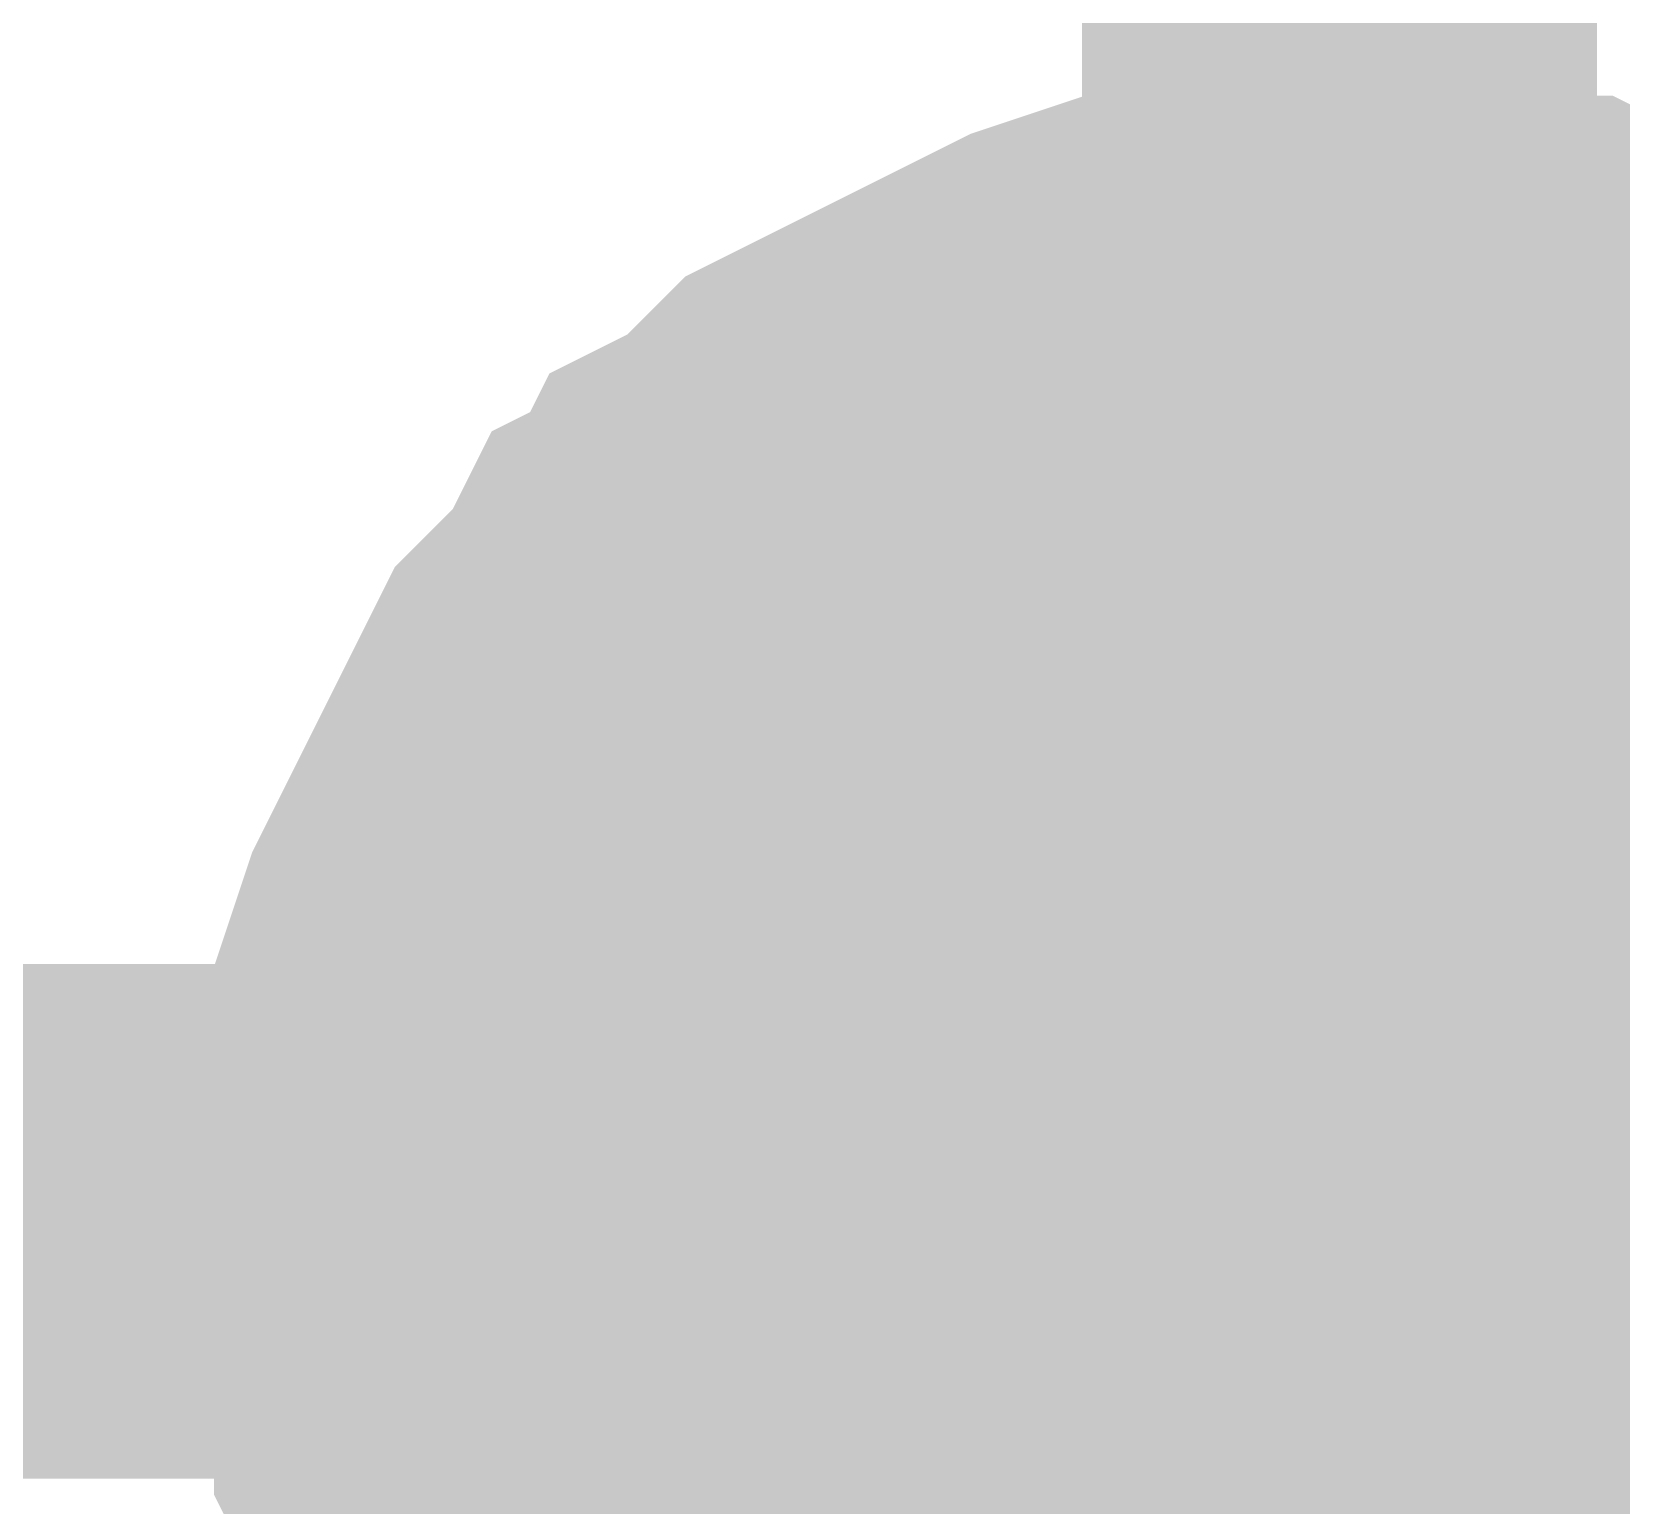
# Model space of a CAD drawing. Header units: inches. Extents: x 0 to 432, y 0 to 280.
# Drawn here: x 95.767 to 96.692, y 185.241 to 186.098 of the extents above; entities that cross this region are included whole.
import ezdxf

# ---------------------------------------------------------------- set-up
doc = ezdxf.new("R2010")
doc.units = ezdxf.units.IN
doc.layers.add('Sheet', color=255, linetype='Continuous')

msp = doc.modelspace()

# ---------------------------------------------------------------- linework, layer by layer
at = {"layer": 'Sheet'}
for points in [[(96.52832, 187.69661, 0.29972, 0.29972, 0), (96.52832, 185.40571, 0.29972, 0.29972, 0)], [(96.01171, 185.40571, 0.29972, 0.29972, 0), (96.01171, 185.42817, 0.29972, 0.29972, 0), (96.01171, 185.46186, 0.29972, 0.29972, 0), (96.02294, 185.48432, 0.29972, 0.29972, 0), (96.02294, 185.50678, 0.29972, 0.29972, 0), (96.02294, 185.52924, 0.29972, 0.29972, 0), (96.03417, 185.56293, 0.29972, 0.29972, 0), (96.0454, 185.58539, 0.29972, 0.29972, 0), (96.05663, 185.60785, 0.29972, 0.29972, 0), (96.06786, 185.63031, 0.29972, 0.29972, 0), (96.07909, 185.65277, 0.29972, 0.29972, 0), (96.09032, 185.67523, 0.29972, 0.29972, 0), (96.10156, 185.69768, 0.29972, 0.29972, 0), (96.11279, 185.70891, 0.29972, 0.29972, 0), (96.13525, 185.73137, 0.29972, 0.29972, 0), (96.14648, 185.75383, 0.29972, 0.29972, 0), (96.16894, 185.76506, 0.29972, 0.29972, 0), (96.18017, 185.78752, 0.29972, 0.29972, 0), (96.20263, 185.79875, 0.29972, 0.29972, 0), (96.22509, 185.82121, 0.29972, 0.29972, 0), (96.23632, 185.83244, 0.29972, 0.29972, 0), (96.25879, 185.84367, 0.29972, 0.29972, 0), (96.28125, 185.8549, 0.29972, 0.29972, 0), (96.30371, 185.86613, 0.29972, 0.29972, 0), (96.32617, 185.87736, 0.29972, 0.29972, 0), (96.34863, 185.88859, 0.29972, 0.29972, 0), (96.37109, 185.89982, 0.29972, 0.29972, 0), (96.40479, 185.91105, 0.29972, 0.29972, 0), (96.42725, 185.91105, 0.29972, 0.29972, 0), (96.44971, 185.91105, 0.29972, 0.29972, 0), (96.47217, 185.92228, 0.29972, 0.29972, 0), (96.50586, 185.92228, 0.29972, 0.29972, 0), (96.52832, 185.92228, 0.29972, 0.29972, 0)], [(96.01171, 185.40571, 0.29972, 0.29972, 0), (96.01171, 185.42817, 0.29972, 0.29972, 0), (96.01171, 185.46186, 0.29972, 0.29972, 0), (96.02294, 185.48432, 0.29972, 0.29972, 0), (96.02294, 185.50678, 0.29972, 0.29972, 0), (96.02294, 185.52924, 0.29972, 0.29972, 0), (96.03417, 185.56293, 0.29972, 0.29972, 0), (96.0454, 185.58539, 0.29972, 0.29972, 0), (96.05663, 185.60785, 0.29972, 0.29972, 0), (96.06786, 185.63031, 0.29972, 0.29972, 0), (96.07909, 185.65277, 0.29972, 0.29972, 0), (96.09032, 185.67523, 0.29972, 0.29972, 0), (96.10156, 185.69768, 0.29972, 0.29972, 0), (96.11279, 185.70891, 0.29972, 0.29972, 0), (96.13525, 185.73137, 0.29972, 0.29972, 0), (96.14648, 185.75383, 0.29972, 0.29972, 0), (96.16894, 185.76506, 0.29972, 0.29972, 0), (96.18017, 185.78752, 0.29972, 0.29972, 0), (96.20263, 185.79875, 0.29972, 0.29972, 0), (96.22509, 185.82121, 0.29972, 0.29972, 0), (96.23632, 185.83244, 0.29972, 0.29972, 0), (96.25879, 185.84367, 0.29972, 0.29972, 0), (96.28125, 185.8549, 0.29972, 0.29972, 0), (96.30371, 185.86613, 0.29972, 0.29972, 0), (96.32617, 185.87736, 0.29972, 0.29972, 0), (96.34863, 185.88859, 0.29972, 0.29972, 0), (96.37109, 185.89982, 0.29972, 0.29972, 0), (96.40479, 185.91105, 0.29972, 0.29972, 0), (96.42725, 185.91105, 0.29972, 0.29972, 0), (96.44971, 185.91105, 0.29972, 0.29972, 0), (96.47217, 185.92228, 0.29972, 0.29972, 0), (96.50586, 185.92228, 0.29972, 0.29972, 0), (96.52832, 185.92228, 0.29972, 0.29972, 0)], [(96.01171, 185.40571, 0.29972, 0.29972, 0), (96.01171, 185.42817, 0.29972, 0.29972, 0), (96.01171, 185.46186, 0.29972, 0.29972, 0), (96.02294, 185.48432, 0.29972, 0.29972, 0), (96.02294, 185.50678, 0.29972, 0.29972, 0), (96.02294, 185.52924, 0.29972, 0.29972, 0), (96.03417, 185.56293, 0.29972, 0.29972, 0), (96.0454, 185.58539, 0.29972, 0.29972, 0), (96.05663, 185.60785, 0.29972, 0.29972, 0), (96.06786, 185.63031, 0.29972, 0.29972, 0), (96.07909, 185.65277, 0.29972, 0.29972, 0), (96.09032, 185.67523, 0.29972, 0.29972, 0), (96.10156, 185.69768, 0.29972, 0.29972, 0), (96.11279, 185.70891, 0.29972, 0.29972, 0), (96.13525, 185.73137, 0.29972, 0.29972, 0), (96.14648, 185.75383, 0.29972, 0.29972, 0), (96.16894, 185.76506, 0.29972, 0.29972, 0), (96.18017, 185.78752, 0.29972, 0.29972, 0), (96.20263, 185.79875, 0.29972, 0.29972, 0), (96.22509, 185.82121, 0.29972, 0.29972, 0), (96.23632, 185.83244, 0.29972, 0.29972, 0), (96.25879, 185.84367, 0.29972, 0.29972, 0), (96.28125, 185.8549, 0.29972, 0.29972, 0), (96.30371, 185.86613, 0.29972, 0.29972, 0), (96.32617, 185.87736, 0.29972, 0.29972, 0), (96.34863, 185.88859, 0.29972, 0.29972, 0), (96.37109, 185.89982, 0.29972, 0.29972, 0), (96.40479, 185.91105, 0.29972, 0.29972, 0), (96.42725, 185.91105, 0.29972, 0.29972, 0), (96.44971, 185.91105, 0.29972, 0.29972, 0), (96.47217, 185.92228, 0.29972, 0.29972, 0), (96.50586, 185.92228, 0.29972, 0.29972, 0), (96.52832, 185.92228, 0.29972, 0.29972, 0)], [(96.01171, 185.40571, 0.29972, 0.29972, 0), (96.01171, 185.42817, 0.29972, 0.29972, 0), (96.01171, 185.46186, 0.29972, 0.29972, 0), (96.02294, 185.48432, 0.29972, 0.29972, 0), (96.02294, 185.50678, 0.29972, 0.29972, 0), (96.02294, 185.52924, 0.29972, 0.29972, 0), (96.03417, 185.56293, 0.29972, 0.29972, 0), (96.0454, 185.58539, 0.29972, 0.29972, 0), (96.05663, 185.60785, 0.29972, 0.29972, 0), (96.06786, 185.63031, 0.29972, 0.29972, 0), (96.07909, 185.65277, 0.29972, 0.29972, 0), (96.09032, 185.67523, 0.29972, 0.29972, 0), (96.10156, 185.69768, 0.29972, 0.29972, 0), (96.11279, 185.70891, 0.29972, 0.29972, 0), (96.13525, 185.73137, 0.29972, 0.29972, 0), (96.14648, 185.75383, 0.29972, 0.29972, 0), (96.16894, 185.76506, 0.29972, 0.29972, 0), (96.18017, 185.78752, 0.29972, 0.29972, 0), (96.20263, 185.79875, 0.29972, 0.29972, 0), (96.22509, 185.82121, 0.29972, 0.29972, 0), (96.23632, 185.83244, 0.29972, 0.29972, 0), (96.25879, 185.84367, 0.29972, 0.29972, 0), (96.28125, 185.8549, 0.29972, 0.29972, 0), (96.30371, 185.86613, 0.29972, 0.29972, 0), (96.32617, 185.87736, 0.29972, 0.29972, 0), (96.34863, 185.88859, 0.29972, 0.29972, 0), (96.37109, 185.89982, 0.29972, 0.29972, 0), (96.40479, 185.91105, 0.29972, 0.29972, 0), (96.42725, 185.91105, 0.29972, 0.29972, 0), (96.44971, 185.91105, 0.29972, 0.29972, 0), (96.47217, 185.92228, 0.29972, 0.29972, 0), (96.50586, 185.92228, 0.29972, 0.29972, 0), (96.52832, 185.92228, 0.29972, 0.29972, 0)], [(96.01171, 185.40571, 0.29972, 0.29972, 0), (96.01171, 185.42817, 0.29972, 0.29972, 0), (96.01171, 185.46186, 0.29972, 0.29972, 0), (96.02294, 185.48432, 0.29972, 0.29972, 0), (96.02294, 185.50678, 0.29972, 0.29972, 0), (96.02294, 185.52924, 0.29972, 0.29972, 0), (96.03417, 185.56293, 0.29972, 0.29972, 0), (96.0454, 185.58539, 0.29972, 0.29972, 0), (96.05663, 185.60785, 0.29972, 0.29972, 0), (96.06786, 185.63031, 0.29972, 0.29972, 0), (96.07909, 185.65277, 0.29972, 0.29972, 0), (96.09032, 185.67523, 0.29972, 0.29972, 0), (96.10156, 185.69768, 0.29972, 0.29972, 0), (96.11279, 185.70891, 0.29972, 0.29972, 0), (96.13525, 185.73137, 0.29972, 0.29972, 0), (96.14648, 185.75383, 0.29972, 0.29972, 0), (96.16894, 185.76506, 0.29972, 0.29972, 0), (96.18017, 185.78752, 0.29972, 0.29972, 0), (96.20263, 185.79875, 0.29972, 0.29972, 0), (96.22509, 185.82121, 0.29972, 0.29972, 0), (96.23632, 185.83244, 0.29972, 0.29972, 0), (96.25879, 185.84367, 0.29972, 0.29972, 0), (96.28125, 185.8549, 0.29972, 0.29972, 0), (96.30371, 185.86613, 0.29972, 0.29972, 0), (96.32617, 185.87736, 0.29972, 0.29972, 0), (96.34863, 185.88859, 0.29972, 0.29972, 0), (96.37109, 185.89982, 0.29972, 0.29972, 0), (96.40479, 185.91105, 0.29972, 0.29972, 0), (96.42725, 185.91105, 0.29972, 0.29972, 0), (96.44971, 185.91105, 0.29972, 0.29972, 0), (96.47217, 185.92228, 0.29972, 0.29972, 0), (96.50586, 185.92228, 0.29972, 0.29972, 0), (96.52832, 185.92228, 0.29972, 0.29972, 0)], [(96.01171, 185.40571, 0.29972, 0.29972, 0), (96.01171, 185.42817, 0.29972, 0.29972, 0), (96.01171, 185.46186, 0.29972, 0.29972, 0), (96.02294, 185.48432, 0.29972, 0.29972, 0), (96.02294, 185.50678, 0.29972, 0.29972, 0), (96.02294, 185.52924, 0.29972, 0.29972, 0), (96.03417, 185.56293, 0.29972, 0.29972, 0), (96.0454, 185.58539, 0.29972, 0.29972, 0), (96.05663, 185.60785, 0.29972, 0.29972, 0), (96.06786, 185.63031, 0.29972, 0.29972, 0), (96.07909, 185.65277, 0.29972, 0.29972, 0), (96.09032, 185.67523, 0.29972, 0.29972, 0), (96.10156, 185.69768, 0.29972, 0.29972, 0), (96.11279, 185.70891, 0.29972, 0.29972, 0), (96.13525, 185.73137, 0.29972, 0.29972, 0), (96.14648, 185.75383, 0.29972, 0.29972, 0), (96.16894, 185.76506, 0.29972, 0.29972, 0), (96.18017, 185.78752, 0.29972, 0.29972, 0), (96.20263, 185.79875, 0.29972, 0.29972, 0), (96.22509, 185.82121, 0.29972, 0.29972, 0), (96.23632, 185.83244, 0.29972, 0.29972, 0), (96.25879, 185.84367, 0.29972, 0.29972, 0), (96.28125, 185.8549, 0.29972, 0.29972, 0), (96.30371, 185.86613, 0.29972, 0.29972, 0), (96.32617, 185.87736, 0.29972, 0.29972, 0), (96.34863, 185.88859, 0.29972, 0.29972, 0), (96.37109, 185.89982, 0.29972, 0.29972, 0), (96.40479, 185.91105, 0.29972, 0.29972, 0), (96.42725, 185.91105, 0.29972, 0.29972, 0), (96.44971, 185.91105, 0.29972, 0.29972, 0), (96.47217, 185.92228, 0.29972, 0.29972, 0), (96.50586, 185.92228, 0.29972, 0.29972, 0), (96.52832, 185.92228, 0.29972, 0.29972, 0)], [(96.01171, 185.40571, 0.29972, 0.29972, 0), (96.01171, 185.42817, 0.29972, 0.29972, 0), (96.01171, 185.46186, 0.29972, 0.29972, 0), (96.02294, 185.48432, 0.29972, 0.29972, 0), (96.02294, 185.50678, 0.29972, 0.29972, 0), (96.02294, 185.52924, 0.29972, 0.29972, 0), (96.03417, 185.56293, 0.29972, 0.29972, 0), (96.0454, 185.58539, 0.29972, 0.29972, 0), (96.05663, 185.60785, 0.29972, 0.29972, 0), (96.06786, 185.63031, 0.29972, 0.29972, 0), (96.07909, 185.65277, 0.29972, 0.29972, 0), (96.09032, 185.67523, 0.29972, 0.29972, 0), (96.10156, 185.69768, 0.29972, 0.29972, 0), (96.11279, 185.70891, 0.29972, 0.29972, 0), (96.13525, 185.73137, 0.29972, 0.29972, 0), (96.14648, 185.75383, 0.29972, 0.29972, 0), (96.16894, 185.76506, 0.29972, 0.29972, 0), (96.18017, 185.78752, 0.29972, 0.29972, 0), (96.20263, 185.79875, 0.29972, 0.29972, 0), (96.22509, 185.82121, 0.29972, 0.29972, 0), (96.23632, 185.83244, 0.29972, 0.29972, 0), (96.25879, 185.84367, 0.29972, 0.29972, 0), (96.28125, 185.8549, 0.29972, 0.29972, 0), (96.30371, 185.86613, 0.29972, 0.29972, 0), (96.32617, 185.87736, 0.29972, 0.29972, 0), (96.34863, 185.88859, 0.29972, 0.29972, 0), (96.37109, 185.89982, 0.29972, 0.29972, 0), (96.40479, 185.91105, 0.29972, 0.29972, 0), (96.42725, 185.91105, 0.29972, 0.29972, 0), (96.44971, 185.91105, 0.29972, 0.29972, 0), (96.47217, 185.92228, 0.29972, 0.29972, 0), (96.50586, 185.92228, 0.29972, 0.29972, 0), (96.52832, 185.92228, 0.29972, 0.29972, 0)], [(96.01171, 185.40571, 0.29972, 0.29972, 0), (96.01171, 185.42817, 0.29972, 0.29972, 0), (96.01171, 185.46186, 0.29972, 0.29972, 0), (96.02294, 185.48432, 0.29972, 0.29972, 0), (96.02294, 185.50678, 0.29972, 0.29972, 0), (96.02294, 185.52924, 0.29972, 0.29972, 0), (96.03417, 185.56293, 0.29972, 0.29972, 0), (96.0454, 185.58539, 0.29972, 0.29972, 0), (96.05663, 185.60785, 0.29972, 0.29972, 0), (96.06786, 185.63031, 0.29972, 0.29972, 0), (96.07909, 185.65277, 0.29972, 0.29972, 0), (96.09032, 185.67523, 0.29972, 0.29972, 0), (96.10156, 185.69768, 0.29972, 0.29972, 0), (96.11279, 185.70891, 0.29972, 0.29972, 0), (96.13525, 185.73137, 0.29972, 0.29972, 0), (96.14648, 185.75383, 0.29972, 0.29972, 0), (96.16894, 185.76506, 0.29972, 0.29972, 0), (96.18017, 185.78752, 0.29972, 0.29972, 0), (96.20263, 185.79875, 0.29972, 0.29972, 0), (96.22509, 185.82121, 0.29972, 0.29972, 0), (96.23632, 185.83244, 0.29972, 0.29972, 0), (96.25879, 185.84367, 0.29972, 0.29972, 0), (96.28125, 185.8549, 0.29972, 0.29972, 0), (96.30371, 185.86613, 0.29972, 0.29972, 0), (96.32617, 185.87736, 0.29972, 0.29972, 0), (96.34863, 185.88859, 0.29972, 0.29972, 0), (96.37109, 185.89982, 0.29972, 0.29972, 0), (96.40479, 185.91105, 0.29972, 0.29972, 0), (96.42725, 185.91105, 0.29972, 0.29972, 0), (96.44971, 185.91105, 0.29972, 0.29972, 0), (96.47217, 185.92228, 0.29972, 0.29972, 0), (96.50586, 185.92228, 0.29972, 0.29972, 0), (96.52832, 185.92228, 0.29972, 0.29972, 0)], [(96.52832, 185.92228, 0.29972, 0.29972, 0), (96.52832, 185.92228, 0.29972, 0.29972, 0)], [(96.52832, 185.92228, 0.29972, 0.29972, 0), (96.55079, 185.92228, 0.29972, 0.29972, 0), (96.58448, 185.92228, 0.29972, 0.29972, 0), (96.60694, 185.91105, 0.29972, 0.29972, 0), (96.6294, 185.91105, 0.29972, 0.29972, 0), (96.65186, 185.91105, 0.29972, 0.29972, 0), (96.67432, 185.89982, 0.29972, 0.29972, 0), (96.70802, 185.88859, 0.29972, 0.29972, 0), (96.73048, 185.87736, 0.29972, 0.29972, 0), (96.75294, 185.86613, 0.29972, 0.29972, 0), (96.7754, 185.8549, 0.29972, 0.29972, 0), (96.78663, 185.84367, 0.29972, 0.29972, 0), (96.80909, 185.83244, 0.29972, 0.29972, 0), (96.83155, 185.82121, 0.29972, 0.29972, 0), (96.85402, 185.79875, 0.29972, 0.29972, 0)], [(96.52832, 185.92228, 0.29972, 0.29972, 0), (96.52832, 185.92228, 0.29972, 0.29972, 0)], [(96.52832, 185.92228, 0.29972, 0.29972, 0), (96.55079, 185.92228, 0.29972, 0.29972, 0), (96.58448, 185.92228, 0.29972, 0.29972, 0), (96.60694, 185.91105, 0.29972, 0.29972, 0), (96.6294, 185.91105, 0.29972, 0.29972, 0), (96.65186, 185.91105, 0.29972, 0.29972, 0), (96.67432, 185.89982, 0.29972, 0.29972, 0), (96.70802, 185.88859, 0.29972, 0.29972, 0), (96.73048, 185.87736, 0.29972, 0.29972, 0), (96.75294, 185.86613, 0.29972, 0.29972, 0), (96.7754, 185.8549, 0.29972, 0.29972, 0), (96.78663, 185.84367, 0.29972, 0.29972, 0), (96.80909, 185.83244, 0.29972, 0.29972, 0), (96.83155, 185.82121, 0.29972, 0.29972, 0), (96.85402, 185.79875, 0.29972, 0.29972, 0)], [(96.52832, 185.92228, 0.29972, 0.29972, 0), (96.52832, 185.92228, 0.29972, 0.29972, 0)], [(96.52832, 185.92228, 0.29972, 0.29972, 0), (96.55079, 185.92228, 0.29972, 0.29972, 0), (96.58448, 185.92228, 0.29972, 0.29972, 0), (96.60694, 185.91105, 0.29972, 0.29972, 0), (96.6294, 185.91105, 0.29972, 0.29972, 0), (96.65186, 185.91105, 0.29972, 0.29972, 0), (96.67432, 185.89982, 0.29972, 0.29972, 0), (96.70802, 185.88859, 0.29972, 0.29972, 0), (96.73048, 185.87736, 0.29972, 0.29972, 0), (96.75294, 185.86613, 0.29972, 0.29972, 0), (96.7754, 185.8549, 0.29972, 0.29972, 0), (96.78663, 185.84367, 0.29972, 0.29972, 0), (96.80909, 185.83244, 0.29972, 0.29972, 0), (96.83155, 185.82121, 0.29972, 0.29972, 0), (96.85402, 185.79875, 0.29972, 0.29972, 0)], [(96.52832, 185.92228, 0.29972, 0.29972, 0), (96.52832, 185.92228, 0.29972, 0.29972, 0)], [(96.52832, 185.92228, 0.29972, 0.29972, 0), (96.55079, 185.92228, 0.29972, 0.29972, 0), (96.58448, 185.92228, 0.29972, 0.29972, 0), (96.60694, 185.91105, 0.29972, 0.29972, 0), (96.6294, 185.91105, 0.29972, 0.29972, 0), (96.65186, 185.91105, 0.29972, 0.29972, 0), (96.67432, 185.89982, 0.29972, 0.29972, 0), (96.70802, 185.88859, 0.29972, 0.29972, 0), (96.73048, 185.87736, 0.29972, 0.29972, 0), (96.75294, 185.86613, 0.29972, 0.29972, 0), (96.7754, 185.8549, 0.29972, 0.29972, 0), (96.78663, 185.84367, 0.29972, 0.29972, 0), (96.80909, 185.83244, 0.29972, 0.29972, 0), (96.83155, 185.82121, 0.29972, 0.29972, 0), (96.85402, 185.79875, 0.29972, 0.29972, 0)], [(96.52832, 185.92228, 0.29972, 0.29972, 0), (96.52832, 185.92228, 0.29972, 0.29972, 0)], [(96.52832, 185.92228, 0.29972, 0.29972, 0), (96.55079, 185.92228, 0.29972, 0.29972, 0), (96.58448, 185.92228, 0.29972, 0.29972, 0), (96.60694, 185.91105, 0.29972, 0.29972, 0), (96.6294, 185.91105, 0.29972, 0.29972, 0), (96.65186, 185.91105, 0.29972, 0.29972, 0), (96.67432, 185.89982, 0.29972, 0.29972, 0), (96.70802, 185.88859, 0.29972, 0.29972, 0), (96.73048, 185.87736, 0.29972, 0.29972, 0), (96.75294, 185.86613, 0.29972, 0.29972, 0), (96.7754, 185.8549, 0.29972, 0.29972, 0), (96.78663, 185.84367, 0.29972, 0.29972, 0), (96.80909, 185.83244, 0.29972, 0.29972, 0), (96.83155, 185.82121, 0.29972, 0.29972, 0), (96.85402, 185.79875, 0.29972, 0.29972, 0)], [(96.52832, 185.92228, 0.29972, 0.29972, 0), (96.52832, 185.92228, 0.29972, 0.29972, 0)], [(96.52832, 185.92228, 0.29972, 0.29972, 0), (96.55079, 185.92228, 0.29972, 0.29972, 0), (96.58448, 185.92228, 0.29972, 0.29972, 0), (96.60694, 185.91105, 0.29972, 0.29972, 0), (96.6294, 185.91105, 0.29972, 0.29972, 0), (96.65186, 185.91105, 0.29972, 0.29972, 0), (96.67432, 185.89982, 0.29972, 0.29972, 0), (96.70802, 185.88859, 0.29972, 0.29972, 0), (96.73048, 185.87736, 0.29972, 0.29972, 0), (96.75294, 185.86613, 0.29972, 0.29972, 0), (96.7754, 185.8549, 0.29972, 0.29972, 0), (96.78663, 185.84367, 0.29972, 0.29972, 0), (96.80909, 185.83244, 0.29972, 0.29972, 0), (96.83155, 185.82121, 0.29972, 0.29972, 0), (96.85402, 185.79875, 0.29972, 0.29972, 0)], [(96.52832, 185.92228, 0.29972, 0.29972, 0), (96.52832, 185.92228, 0.29972, 0.29972, 0)], [(96.52832, 185.92228, 0.29972, 0.29972, 0), (96.55079, 185.92228, 0.29972, 0.29972, 0), (96.58448, 185.92228, 0.29972, 0.29972, 0), (96.60694, 185.91105, 0.29972, 0.29972, 0), (96.6294, 185.91105, 0.29972, 0.29972, 0), (96.65186, 185.91105, 0.29972, 0.29972, 0), (96.67432, 185.89982, 0.29972, 0.29972, 0), (96.70802, 185.88859, 0.29972, 0.29972, 0), (96.73048, 185.87736, 0.29972, 0.29972, 0), (96.75294, 185.86613, 0.29972, 0.29972, 0), (96.7754, 185.8549, 0.29972, 0.29972, 0), (96.78663, 185.84367, 0.29972, 0.29972, 0), (96.80909, 185.83244, 0.29972, 0.29972, 0), (96.83155, 185.82121, 0.29972, 0.29972, 0), (96.85402, 185.79875, 0.29972, 0.29972, 0)], [(96.52832, 185.92228, 0.29972, 0.29972, 0), (96.52832, 185.92228, 0.29972, 0.29972, 0)], [(96.52832, 185.92228, 0.29972, 0.29972, 0), (96.55079, 185.92228, 0.29972, 0.29972, 0), (96.58448, 185.92228, 0.29972, 0.29972, 0), (96.60694, 185.91105, 0.29972, 0.29972, 0), (96.6294, 185.91105, 0.29972, 0.29972, 0), (96.65186, 185.91105, 0.29972, 0.29972, 0), (96.67432, 185.89982, 0.29972, 0.29972, 0), (96.70802, 185.88859, 0.29972, 0.29972, 0), (96.73048, 185.87736, 0.29972, 0.29972, 0), (96.75294, 185.86613, 0.29972, 0.29972, 0), (96.7754, 185.8549, 0.29972, 0.29972, 0), (96.78663, 185.84367, 0.29972, 0.29972, 0), (96.80909, 185.83244, 0.29972, 0.29972, 0), (96.83155, 185.82121, 0.29972, 0.29972, 0), (96.85402, 185.79875, 0.29972, 0.29972, 0)], [(96.01171, 185.40571, 0.09906, 0.09906, 0), (96.01171, 185.42817, 0.09906, 0.09906, 0), (96.01171, 185.46186, 0.09906, 0.09906, 0), (96.02294, 185.48432, 0.09906, 0.09906, 0), (96.02294, 185.50678, 0.09906, 0.09906, 0), (96.02294, 185.52924, 0.09906, 0.09906, 0), (96.03417, 185.56293, 0.09906, 0.09906, 0), (96.0454, 185.58539, 0.09906, 0.09906, 0), (96.05663, 185.60785, 0.09906, 0.09906, 0), (96.06786, 185.63031, 0.09906, 0.09906, 0), (96.07909, 185.65277, 0.09906, 0.09906, 0), (96.09032, 185.67523, 0.09906, 0.09906, 0), (96.10156, 185.69768, 0.09906, 0.09906, 0), (96.11279, 185.70891, 0.09906, 0.09906, 0), (96.13525, 185.73137, 0.09906, 0.09906, 0), (96.14648, 185.75383, 0.09906, 0.09906, 0), (96.16894, 185.76506, 0.09906, 0.09906, 0), (96.18017, 185.78752, 0.09906, 0.09906, 0), (96.20263, 185.79875, 0.09906, 0.09906, 0), (96.22509, 185.82121, 0.09906, 0.09906, 0), (96.23632, 185.83244, 0.09906, 0.09906, 0), (96.25879, 185.84367, 0.09906, 0.09906, 0), (96.28125, 185.8549, 0.09906, 0.09906, 0), (96.30371, 185.86613, 0.09906, 0.09906, 0), (96.32617, 185.87736, 0.09906, 0.09906, 0), (96.34863, 185.88859, 0.09906, 0.09906, 0), (96.37109, 185.89982, 0.09906, 0.09906, 0), (96.40479, 185.91105, 0.09906, 0.09906, 0), (96.42725, 185.91105, 0.09906, 0.09906, 0), (96.44971, 185.91105, 0.09906, 0.09906, 0), (96.47217, 185.92228, 0.09906, 0.09906, 0), (96.50586, 185.92228, 0.09906, 0.09906, 0), (96.52832, 185.92228, 0.09906, 0.09906, 0)], [(96.01171, 185.40571, 0.09906, 0.09906, 0), (96.01171, 185.42817, 0.09906, 0.09906, 0), (96.01171, 185.46186, 0.09906, 0.09906, 0), (96.02294, 185.48432, 0.09906, 0.09906, 0), (96.02294, 185.50678, 0.09906, 0.09906, 0), (96.02294, 185.52924, 0.09906, 0.09906, 0), (96.03417, 185.56293, 0.09906, 0.09906, 0), (96.0454, 185.58539, 0.09906, 0.09906, 0), (96.05663, 185.60785, 0.09906, 0.09906, 0), (96.06786, 185.63031, 0.09906, 0.09906, 0), (96.07909, 185.65277, 0.09906, 0.09906, 0), (96.09032, 185.67523, 0.09906, 0.09906, 0), (96.10156, 185.69768, 0.09906, 0.09906, 0), (96.11279, 185.70891, 0.09906, 0.09906, 0), (96.13525, 185.73137, 0.09906, 0.09906, 0), (96.14648, 185.75383, 0.09906, 0.09906, 0), (96.16894, 185.76506, 0.09906, 0.09906, 0), (96.18017, 185.78752, 0.09906, 0.09906, 0), (96.20263, 185.79875, 0.09906, 0.09906, 0), (96.22509, 185.82121, 0.09906, 0.09906, 0), (96.23632, 185.83244, 0.09906, 0.09906, 0), (96.25879, 185.84367, 0.09906, 0.09906, 0), (96.28125, 185.8549, 0.09906, 0.09906, 0), (96.30371, 185.86613, 0.09906, 0.09906, 0), (96.32617, 185.87736, 0.09906, 0.09906, 0), (96.34863, 185.88859, 0.09906, 0.09906, 0), (96.37109, 185.89982, 0.09906, 0.09906, 0), (96.40479, 185.91105, 0.09906, 0.09906, 0), (96.42725, 185.91105, 0.09906, 0.09906, 0), (96.44971, 185.91105, 0.09906, 0.09906, 0), (96.47217, 185.92228, 0.09906, 0.09906, 0), (96.50586, 185.92228, 0.09906, 0.09906, 0), (96.52832, 185.92228, 0.09906, 0.09906, 0)], [(96.01171, 185.40571, 0.09906, 0.09906, 0), (96.01171, 185.42817, 0.09906, 0.09906, 0), (96.01171, 185.46186, 0.09906, 0.09906, 0), (96.02294, 185.48432, 0.09906, 0.09906, 0), (96.02294, 185.50678, 0.09906, 0.09906, 0), (96.02294, 185.52924, 0.09906, 0.09906, 0), (96.03417, 185.56293, 0.09906, 0.09906, 0), (96.0454, 185.58539, 0.09906, 0.09906, 0), (96.05663, 185.60785, 0.09906, 0.09906, 0), (96.06786, 185.63031, 0.09906, 0.09906, 0), (96.07909, 185.65277, 0.09906, 0.09906, 0), (96.09032, 185.67523, 0.09906, 0.09906, 0), (96.10156, 185.69768, 0.09906, 0.09906, 0), (96.11279, 185.70891, 0.09906, 0.09906, 0), (96.13525, 185.73137, 0.09906, 0.09906, 0), (96.14648, 185.75383, 0.09906, 0.09906, 0), (96.16894, 185.76506, 0.09906, 0.09906, 0), (96.18017, 185.78752, 0.09906, 0.09906, 0), (96.20263, 185.79875, 0.09906, 0.09906, 0), (96.22509, 185.82121, 0.09906, 0.09906, 0), (96.23632, 185.83244, 0.09906, 0.09906, 0), (96.25879, 185.84367, 0.09906, 0.09906, 0), (96.28125, 185.8549, 0.09906, 0.09906, 0), (96.30371, 185.86613, 0.09906, 0.09906, 0), (96.32617, 185.87736, 0.09906, 0.09906, 0), (96.34863, 185.88859, 0.09906, 0.09906, 0), (96.37109, 185.89982, 0.09906, 0.09906, 0), (96.40479, 185.91105, 0.09906, 0.09906, 0), (96.42725, 185.91105, 0.09906, 0.09906, 0), (96.44971, 185.91105, 0.09906, 0.09906, 0), (96.47217, 185.92228, 0.09906, 0.09906, 0), (96.50586, 185.92228, 0.09906, 0.09906, 0), (96.52832, 185.92228, 0.09906, 0.09906, 0)], [(96.01171, 185.40571, 0.09906, 0.09906, 0), (96.01171, 185.42817, 0.09906, 0.09906, 0), (96.01171, 185.46186, 0.09906, 0.09906, 0), (96.02294, 185.48432, 0.09906, 0.09906, 0), (96.02294, 185.50678, 0.09906, 0.09906, 0), (96.02294, 185.52924, 0.09906, 0.09906, 0), (96.03417, 185.56293, 0.09906, 0.09906, 0), (96.0454, 185.58539, 0.09906, 0.09906, 0), (96.05663, 185.60785, 0.09906, 0.09906, 0), (96.06786, 185.63031, 0.09906, 0.09906, 0), (96.07909, 185.65277, 0.09906, 0.09906, 0), (96.09032, 185.67523, 0.09906, 0.09906, 0), (96.10156, 185.69768, 0.09906, 0.09906, 0), (96.11279, 185.70891, 0.09906, 0.09906, 0), (96.13525, 185.73137, 0.09906, 0.09906, 0), (96.14648, 185.75383, 0.09906, 0.09906, 0), (96.16894, 185.76506, 0.09906, 0.09906, 0), (96.18017, 185.78752, 0.09906, 0.09906, 0), (96.20263, 185.79875, 0.09906, 0.09906, 0), (96.22509, 185.82121, 0.09906, 0.09906, 0), (96.23632, 185.83244, 0.09906, 0.09906, 0), (96.25879, 185.84367, 0.09906, 0.09906, 0), (96.28125, 185.8549, 0.09906, 0.09906, 0), (96.30371, 185.86613, 0.09906, 0.09906, 0), (96.32617, 185.87736, 0.09906, 0.09906, 0), (96.34863, 185.88859, 0.09906, 0.09906, 0), (96.37109, 185.89982, 0.09906, 0.09906, 0), (96.40479, 185.91105, 0.09906, 0.09906, 0), (96.42725, 185.91105, 0.09906, 0.09906, 0), (96.44971, 185.91105, 0.09906, 0.09906, 0), (96.47217, 185.92228, 0.09906, 0.09906, 0), (96.50586, 185.92228, 0.09906, 0.09906, 0), (96.52832, 185.92228, 0.09906, 0.09906, 0)], [(96.01171, 185.40571, 0.09906, 0.09906, 0), (96.01171, 185.42817, 0.09906, 0.09906, 0), (96.01171, 185.46186, 0.09906, 0.09906, 0), (96.02294, 185.48432, 0.09906, 0.09906, 0), (96.02294, 185.50678, 0.09906, 0.09906, 0), (96.02294, 185.52924, 0.09906, 0.09906, 0), (96.03417, 185.56293, 0.09906, 0.09906, 0), (96.0454, 185.58539, 0.09906, 0.09906, 0), (96.05663, 185.60785, 0.09906, 0.09906, 0), (96.06786, 185.63031, 0.09906, 0.09906, 0), (96.07909, 185.65277, 0.09906, 0.09906, 0), (96.09032, 185.67523, 0.09906, 0.09906, 0), (96.10156, 185.69768, 0.09906, 0.09906, 0), (96.11279, 185.70891, 0.09906, 0.09906, 0), (96.13525, 185.73137, 0.09906, 0.09906, 0), (96.14648, 185.75383, 0.09906, 0.09906, 0), (96.16894, 185.76506, 0.09906, 0.09906, 0), (96.18017, 185.78752, 0.09906, 0.09906, 0), (96.20263, 185.79875, 0.09906, 0.09906, 0), (96.22509, 185.82121, 0.09906, 0.09906, 0), (96.23632, 185.83244, 0.09906, 0.09906, 0), (96.25879, 185.84367, 0.09906, 0.09906, 0), (96.28125, 185.8549, 0.09906, 0.09906, 0), (96.30371, 185.86613, 0.09906, 0.09906, 0), (96.32617, 185.87736, 0.09906, 0.09906, 0), (96.34863, 185.88859, 0.09906, 0.09906, 0), (96.37109, 185.89982, 0.09906, 0.09906, 0), (96.40479, 185.91105, 0.09906, 0.09906, 0), (96.42725, 185.91105, 0.09906, 0.09906, 0), (96.44971, 185.91105, 0.09906, 0.09906, 0), (96.47217, 185.92228, 0.09906, 0.09906, 0), (96.50586, 185.92228, 0.09906, 0.09906, 0), (96.52832, 185.92228, 0.09906, 0.09906, 0)], [(96.01171, 185.40571, 0.09906, 0.09906, 0), (96.01171, 185.42817, 0.09906, 0.09906, 0), (96.01171, 185.46186, 0.09906, 0.09906, 0), (96.02294, 185.48432, 0.09906, 0.09906, 0), (96.02294, 185.50678, 0.09906, 0.09906, 0), (96.02294, 185.52924, 0.09906, 0.09906, 0), (96.03417, 185.56293, 0.09906, 0.09906, 0), (96.0454, 185.58539, 0.09906, 0.09906, 0), (96.05663, 185.60785, 0.09906, 0.09906, 0), (96.06786, 185.63031, 0.09906, 0.09906, 0), (96.07909, 185.65277, 0.09906, 0.09906, 0), (96.09032, 185.67523, 0.09906, 0.09906, 0), (96.10156, 185.69768, 0.09906, 0.09906, 0), (96.11279, 185.70891, 0.09906, 0.09906, 0), (96.13525, 185.73137, 0.09906, 0.09906, 0), (96.14648, 185.75383, 0.09906, 0.09906, 0), (96.16894, 185.76506, 0.09906, 0.09906, 0), (96.18017, 185.78752, 0.09906, 0.09906, 0), (96.20263, 185.79875, 0.09906, 0.09906, 0), (96.22509, 185.82121, 0.09906, 0.09906, 0), (96.23632, 185.83244, 0.09906, 0.09906, 0), (96.25879, 185.84367, 0.09906, 0.09906, 0), (96.28125, 185.8549, 0.09906, 0.09906, 0), (96.30371, 185.86613, 0.09906, 0.09906, 0), (96.32617, 185.87736, 0.09906, 0.09906, 0), (96.34863, 185.88859, 0.09906, 0.09906, 0), (96.37109, 185.89982, 0.09906, 0.09906, 0), (96.40479, 185.91105, 0.09906, 0.09906, 0), (96.42725, 185.91105, 0.09906, 0.09906, 0), (96.44971, 185.91105, 0.09906, 0.09906, 0), (96.47217, 185.92228, 0.09906, 0.09906, 0), (96.50586, 185.92228, 0.09906, 0.09906, 0), (96.52832, 185.92228, 0.09906, 0.09906, 0)], [(96.01171, 185.40571, 0.09906, 0.09906, 0), (96.01171, 185.42817, 0.09906, 0.09906, 0), (96.01171, 185.46186, 0.09906, 0.09906, 0), (96.02294, 185.48432, 0.09906, 0.09906, 0), (96.02294, 185.50678, 0.09906, 0.09906, 0), (96.02294, 185.52924, 0.09906, 0.09906, 0), (96.03417, 185.56293, 0.09906, 0.09906, 0), (96.0454, 185.58539, 0.09906, 0.09906, 0), (96.05663, 185.60785, 0.09906, 0.09906, 0), (96.06786, 185.63031, 0.09906, 0.09906, 0), (96.07909, 185.65277, 0.09906, 0.09906, 0), (96.09032, 185.67523, 0.09906, 0.09906, 0), (96.10156, 185.69768, 0.09906, 0.09906, 0), (96.11279, 185.70891, 0.09906, 0.09906, 0), (96.13525, 185.73137, 0.09906, 0.09906, 0), (96.14648, 185.75383, 0.09906, 0.09906, 0), (96.16894, 185.76506, 0.09906, 0.09906, 0), (96.18017, 185.78752, 0.09906, 0.09906, 0), (96.20263, 185.79875, 0.09906, 0.09906, 0), (96.22509, 185.82121, 0.09906, 0.09906, 0), (96.23632, 185.83244, 0.09906, 0.09906, 0), (96.25879, 185.84367, 0.09906, 0.09906, 0), (96.28125, 185.8549, 0.09906, 0.09906, 0), (96.30371, 185.86613, 0.09906, 0.09906, 0), (96.32617, 185.87736, 0.09906, 0.09906, 0), (96.34863, 185.88859, 0.09906, 0.09906, 0), (96.37109, 185.89982, 0.09906, 0.09906, 0), (96.40479, 185.91105, 0.09906, 0.09906, 0), (96.42725, 185.91105, 0.09906, 0.09906, 0), (96.44971, 185.91105, 0.09906, 0.09906, 0), (96.47217, 185.92228, 0.09906, 0.09906, 0), (96.50586, 185.92228, 0.09906, 0.09906, 0), (96.52832, 185.92228, 0.09906, 0.09906, 0)], [(96.01171, 185.40571, 0.09906, 0.09906, 0), (96.01171, 185.42817, 0.09906, 0.09906, 0), (96.01171, 185.46186, 0.09906, 0.09906, 0), (96.02294, 185.48432, 0.09906, 0.09906, 0), (96.02294, 185.50678, 0.09906, 0.09906, 0), (96.02294, 185.52924, 0.09906, 0.09906, 0), (96.03417, 185.56293, 0.09906, 0.09906, 0), (96.0454, 185.58539, 0.09906, 0.09906, 0), (96.05663, 185.60785, 0.09906, 0.09906, 0), (96.06786, 185.63031, 0.09906, 0.09906, 0), (96.07909, 185.65277, 0.09906, 0.09906, 0), (96.09032, 185.67523, 0.09906, 0.09906, 0), (96.10156, 185.69768, 0.09906, 0.09906, 0), (96.11279, 185.70891, 0.09906, 0.09906, 0), (96.13525, 185.73137, 0.09906, 0.09906, 0), (96.14648, 185.75383, 0.09906, 0.09906, 0), (96.16894, 185.76506, 0.09906, 0.09906, 0), (96.18017, 185.78752, 0.09906, 0.09906, 0), (96.20263, 185.79875, 0.09906, 0.09906, 0), (96.22509, 185.82121, 0.09906, 0.09906, 0), (96.23632, 185.83244, 0.09906, 0.09906, 0), (96.25879, 185.84367, 0.09906, 0.09906, 0), (96.28125, 185.8549, 0.09906, 0.09906, 0), (96.30371, 185.86613, 0.09906, 0.09906, 0), (96.32617, 185.87736, 0.09906, 0.09906, 0), (96.34863, 185.88859, 0.09906, 0.09906, 0), (96.37109, 185.89982, 0.09906, 0.09906, 0), (96.40479, 185.91105, 0.09906, 0.09906, 0), (96.42725, 185.91105, 0.09906, 0.09906, 0), (96.44971, 185.91105, 0.09906, 0.09906, 0), (96.47217, 185.92228, 0.09906, 0.09906, 0), (96.50586, 185.92228, 0.09906, 0.09906, 0), (96.52832, 185.92228, 0.09906, 0.09906, 0)], [(96.52832, 185.92228, 0.09906, 0.09906, 0), (96.52832, 185.92228, 0.09906, 0.09906, 0)], [(96.52832, 185.92228, 0.09906, 0.09906, 0), (96.55079, 185.92228, 0.09906, 0.09906, 0), (96.58448, 185.92228, 0.09906, 0.09906, 0), (96.60694, 185.91105, 0.09906, 0.09906, 0), (96.6294, 185.91105, 0.09906, 0.09906, 0), (96.65186, 185.91105, 0.09906, 0.09906, 0), (96.67432, 185.89982, 0.09906, 0.09906, 0), (96.70802, 185.88859, 0.09906, 0.09906, 0), (96.73048, 185.87736, 0.09906, 0.09906, 0), (96.75294, 185.86613, 0.09906, 0.09906, 0)], [(96.52832, 185.92228, 0.09906, 0.09906, 0), (96.52832, 185.92228, 0.09906, 0.09906, 0)], [(96.52832, 185.92228, 0.09906, 0.09906, 0), (96.55079, 185.92228, 0.09906, 0.09906, 0), (96.58448, 185.92228, 0.09906, 0.09906, 0), (96.60694, 185.91105, 0.09906, 0.09906, 0), (96.6294, 185.91105, 0.09906, 0.09906, 0), (96.65186, 185.91105, 0.09906, 0.09906, 0), (96.67432, 185.89982, 0.09906, 0.09906, 0), (96.70802, 185.88859, 0.09906, 0.09906, 0), (96.73048, 185.87736, 0.09906, 0.09906, 0), (96.75294, 185.86613, 0.09906, 0.09906, 0)], [(96.52832, 185.92228, 0.09906, 0.09906, 0), (96.52832, 185.92228, 0.09906, 0.09906, 0)], [(96.52832, 185.92228, 0.09906, 0.09906, 0), (96.55079, 185.92228, 0.09906, 0.09906, 0), (96.58448, 185.92228, 0.09906, 0.09906, 0), (96.60694, 185.91105, 0.09906, 0.09906, 0), (96.6294, 185.91105, 0.09906, 0.09906, 0), (96.65186, 185.91105, 0.09906, 0.09906, 0), (96.67432, 185.89982, 0.09906, 0.09906, 0), (96.70802, 185.88859, 0.09906, 0.09906, 0), (96.73048, 185.87736, 0.09906, 0.09906, 0), (96.75294, 185.86613, 0.09906, 0.09906, 0)], [(96.52832, 185.92228, 0.09906, 0.09906, 0), (96.52832, 185.92228, 0.09906, 0.09906, 0)], [(96.52832, 185.92228, 0.09906, 0.09906, 0), (96.55079, 185.92228, 0.09906, 0.09906, 0), (96.58448, 185.92228, 0.09906, 0.09906, 0), (96.60694, 185.91105, 0.09906, 0.09906, 0), (96.6294, 185.91105, 0.09906, 0.09906, 0), (96.65186, 185.91105, 0.09906, 0.09906, 0), (96.67432, 185.89982, 0.09906, 0.09906, 0), (96.70802, 185.88859, 0.09906, 0.09906, 0), (96.73048, 185.87736, 0.09906, 0.09906, 0), (96.75294, 185.86613, 0.09906, 0.09906, 0)], [(96.52832, 185.92228, 0.09906, 0.09906, 0), (96.52832, 185.92228, 0.09906, 0.09906, 0)], [(96.52832, 185.92228, 0.09906, 0.09906, 0), (96.55079, 185.92228, 0.09906, 0.09906, 0), (96.58448, 185.92228, 0.09906, 0.09906, 0), (96.60694, 185.91105, 0.09906, 0.09906, 0), (96.6294, 185.91105, 0.09906, 0.09906, 0), (96.65186, 185.91105, 0.09906, 0.09906, 0), (96.67432, 185.89982, 0.09906, 0.09906, 0), (96.70802, 185.88859, 0.09906, 0.09906, 0), (96.73048, 185.87736, 0.09906, 0.09906, 0), (96.75294, 185.86613, 0.09906, 0.09906, 0)], [(96.52832, 185.92228, 0.09906, 0.09906, 0), (96.52832, 185.92228, 0.09906, 0.09906, 0)], [(96.52832, 185.92228, 0.09906, 0.09906, 0), (96.55079, 185.92228, 0.09906, 0.09906, 0), (96.58448, 185.92228, 0.09906, 0.09906, 0), (96.60694, 185.91105, 0.09906, 0.09906, 0), (96.6294, 185.91105, 0.09906, 0.09906, 0), (96.65186, 185.91105, 0.09906, 0.09906, 0), (96.67432, 185.89982, 0.09906, 0.09906, 0), (96.70802, 185.88859, 0.09906, 0.09906, 0), (96.73048, 185.87736, 0.09906, 0.09906, 0), (96.75294, 185.86613, 0.09906, 0.09906, 0)], [(96.52832, 185.92228, 0.09906, 0.09906, 0), (96.52832, 185.92228, 0.09906, 0.09906, 0)], [(96.52832, 185.92228, 0.09906, 0.09906, 0), (96.55079, 185.92228, 0.09906, 0.09906, 0), (96.58448, 185.92228, 0.09906, 0.09906, 0), (96.60694, 185.91105, 0.09906, 0.09906, 0), (96.6294, 185.91105, 0.09906, 0.09906, 0), (96.65186, 185.91105, 0.09906, 0.09906, 0), (96.67432, 185.89982, 0.09906, 0.09906, 0), (96.70802, 185.88859, 0.09906, 0.09906, 0), (96.73048, 185.87736, 0.09906, 0.09906, 0), (96.75294, 185.86613, 0.09906, 0.09906, 0)], [(96.52832, 185.92228, 0.09906, 0.09906, 0), (96.52832, 185.92228, 0.09906, 0.09906, 0)], [(96.52832, 185.92228, 0.09906, 0.09906, 0), (96.55079, 185.92228, 0.09906, 0.09906, 0), (96.58448, 185.92228, 0.09906, 0.09906, 0), (96.60694, 185.91105, 0.09906, 0.09906, 0), (96.6294, 185.91105, 0.09906, 0.09906, 0), (96.65186, 185.91105, 0.09906, 0.09906, 0), (96.67432, 185.89982, 0.09906, 0.09906, 0), (96.70802, 185.88859, 0.09906, 0.09906, 0), (96.73048, 185.87736, 0.09906, 0.09906, 0), (96.75294, 185.86613, 0.09906, 0.09906, 0)], [(91.44079, 185.40571, 0.29972, 0.29972, 0), (96.52832, 185.40571, 0.29972, 0.29972, 0)], [(96.14648, 185.06881, 0.29972, 0.29972, 0), (96.13525, 185.09127, 0.29972, 0.29972, 0), (96.11279, 185.1025, 0.29972, 0.29972, 0), (96.10156, 185.12496, 0.29972, 0.29972, 0), (96.09032, 185.14742, 0.29972, 0.29972, 0), (96.07909, 185.16988, 0.29972, 0.29972, 0), (96.06786, 185.19234, 0.29972, 0.29972, 0), (96.05663, 185.2148, 0.29972, 0.29972, 0), (96.0454, 185.23726, 0.29972, 0.29972, 0), (96.03417, 185.25972, 0.29972, 0.29972, 0), (96.02294, 185.28218, 0.29972, 0.29972, 0), (96.02294, 185.30464, 0.29972, 0.29972, 0), (96.02294, 185.3271, 0.29972, 0.29972, 0), (96.01171, 185.36079, 0.29972, 0.29972, 0), (96.01171, 185.38325, 0.29972, 0.29972, 0), (96.01171, 185.40571, 0.29972, 0.29972, 0)], [(96.01171, 185.40571, 0.29972, 0.29972, 0), (96.01171, 185.40571, 0.29972, 0.29972, 0)], [(96.14648, 185.06881, 0.29972, 0.29972, 0), (96.13525, 185.09127, 0.29972, 0.29972, 0), (96.11279, 185.1025, 0.29972, 0.29972, 0), (96.10156, 185.12496, 0.29972, 0.29972, 0), (96.09032, 185.14742, 0.29972, 0.29972, 0), (96.07909, 185.16988, 0.29972, 0.29972, 0), (96.06786, 185.19234, 0.29972, 0.29972, 0), (96.05663, 185.2148, 0.29972, 0.29972, 0), (96.0454, 185.23726, 0.29972, 0.29972, 0), (96.03417, 185.25972, 0.29972, 0.29972, 0), (96.02294, 185.28218, 0.29972, 0.29972, 0), (96.02294, 185.30464, 0.29972, 0.29972, 0), (96.02294, 185.3271, 0.29972, 0.29972, 0), (96.01171, 185.36079, 0.29972, 0.29972, 0), (96.01171, 185.38325, 0.29972, 0.29972, 0), (96.01171, 185.40571, 0.29972, 0.29972, 0)], [(96.01171, 185.40571, 0.29972, 0.29972, 0), (96.01171, 185.40571, 0.29972, 0.29972, 0)], [(96.14648, 185.06881, 0.29972, 0.29972, 0), (96.13525, 185.09127, 0.29972, 0.29972, 0), (96.11279, 185.1025, 0.29972, 0.29972, 0), (96.10156, 185.12496, 0.29972, 0.29972, 0), (96.09032, 185.14742, 0.29972, 0.29972, 0), (96.07909, 185.16988, 0.29972, 0.29972, 0), (96.06786, 185.19234, 0.29972, 0.29972, 0), (96.05663, 185.2148, 0.29972, 0.29972, 0), (96.0454, 185.23726, 0.29972, 0.29972, 0), (96.03417, 185.25972, 0.29972, 0.29972, 0), (96.02294, 185.28218, 0.29972, 0.29972, 0), (96.02294, 185.30464, 0.29972, 0.29972, 0), (96.02294, 185.3271, 0.29972, 0.29972, 0), (96.01171, 185.36079, 0.29972, 0.29972, 0), (96.01171, 185.38325, 0.29972, 0.29972, 0), (96.01171, 185.40571, 0.29972, 0.29972, 0)], [(96.01171, 185.40571, 0.29972, 0.29972, 0), (96.01171, 185.40571, 0.29972, 0.29972, 0)], [(96.14648, 185.06881, 0.29972, 0.29972, 0), (96.13525, 185.09127, 0.29972, 0.29972, 0), (96.11279, 185.1025, 0.29972, 0.29972, 0), (96.10156, 185.12496, 0.29972, 0.29972, 0), (96.09032, 185.14742, 0.29972, 0.29972, 0), (96.07909, 185.16988, 0.29972, 0.29972, 0), (96.06786, 185.19234, 0.29972, 0.29972, 0), (96.05663, 185.2148, 0.29972, 0.29972, 0), (96.0454, 185.23726, 0.29972, 0.29972, 0), (96.03417, 185.25972, 0.29972, 0.29972, 0), (96.02294, 185.28218, 0.29972, 0.29972, 0), (96.02294, 185.30464, 0.29972, 0.29972, 0), (96.02294, 185.3271, 0.29972, 0.29972, 0), (96.01171, 185.36079, 0.29972, 0.29972, 0), (96.01171, 185.38325, 0.29972, 0.29972, 0), (96.01171, 185.40571, 0.29972, 0.29972, 0)], [(96.01171, 185.40571, 0.29972, 0.29972, 0), (96.01171, 185.40571, 0.29972, 0.29972, 0)], [(96.14648, 185.06881, 0.29972, 0.29972, 0), (96.13525, 185.09127, 0.29972, 0.29972, 0), (96.11279, 185.1025, 0.29972, 0.29972, 0), (96.10156, 185.12496, 0.29972, 0.29972, 0), (96.09032, 185.14742, 0.29972, 0.29972, 0), (96.07909, 185.16988, 0.29972, 0.29972, 0), (96.06786, 185.19234, 0.29972, 0.29972, 0), (96.05663, 185.2148, 0.29972, 0.29972, 0), (96.0454, 185.23726, 0.29972, 0.29972, 0), (96.03417, 185.25972, 0.29972, 0.29972, 0), (96.02294, 185.28218, 0.29972, 0.29972, 0), (96.02294, 185.30464, 0.29972, 0.29972, 0), (96.02294, 185.3271, 0.29972, 0.29972, 0), (96.01171, 185.36079, 0.29972, 0.29972, 0), (96.01171, 185.38325, 0.29972, 0.29972, 0), (96.01171, 185.40571, 0.29972, 0.29972, 0)], [(96.01171, 185.40571, 0.29972, 0.29972, 0), (96.01171, 185.40571, 0.29972, 0.29972, 0)], [(96.14648, 185.06881, 0.29972, 0.29972, 0), (96.13525, 185.09127, 0.29972, 0.29972, 0), (96.11279, 185.1025, 0.29972, 0.29972, 0), (96.10156, 185.12496, 0.29972, 0.29972, 0), (96.09032, 185.14742, 0.29972, 0.29972, 0), (96.07909, 185.16988, 0.29972, 0.29972, 0), (96.06786, 185.19234, 0.29972, 0.29972, 0), (96.05663, 185.2148, 0.29972, 0.29972, 0), (96.0454, 185.23726, 0.29972, 0.29972, 0), (96.03417, 185.25972, 0.29972, 0.29972, 0), (96.02294, 185.28218, 0.29972, 0.29972, 0), (96.02294, 185.30464, 0.29972, 0.29972, 0), (96.02294, 185.3271, 0.29972, 0.29972, 0), (96.01171, 185.36079, 0.29972, 0.29972, 0), (96.01171, 185.38325, 0.29972, 0.29972, 0), (96.01171, 185.40571, 0.29972, 0.29972, 0)], [(96.01171, 185.40571, 0.29972, 0.29972, 0), (96.01171, 185.40571, 0.29972, 0.29972, 0)], [(96.14648, 185.06881, 0.29972, 0.29972, 0), (96.13525, 185.09127, 0.29972, 0.29972, 0), (96.11279, 185.1025, 0.29972, 0.29972, 0), (96.10156, 185.12496, 0.29972, 0.29972, 0), (96.09032, 185.14742, 0.29972, 0.29972, 0), (96.07909, 185.16988, 0.29972, 0.29972, 0), (96.06786, 185.19234, 0.29972, 0.29972, 0), (96.05663, 185.2148, 0.29972, 0.29972, 0), (96.0454, 185.23726, 0.29972, 0.29972, 0), (96.03417, 185.25972, 0.29972, 0.29972, 0), (96.02294, 185.28218, 0.29972, 0.29972, 0), (96.02294, 185.30464, 0.29972, 0.29972, 0), (96.02294, 185.3271, 0.29972, 0.29972, 0), (96.01171, 185.36079, 0.29972, 0.29972, 0), (96.01171, 185.38325, 0.29972, 0.29972, 0), (96.01171, 185.40571, 0.29972, 0.29972, 0)], [(96.01171, 185.40571, 0.29972, 0.29972, 0), (96.01171, 185.40571, 0.29972, 0.29972, 0)], [(96.14648, 185.06881, 0.29972, 0.29972, 0), (96.13525, 185.09127, 0.29972, 0.29972, 0), (96.11279, 185.1025, 0.29972, 0.29972, 0), (96.10156, 185.12496, 0.29972, 0.29972, 0), (96.09032, 185.14742, 0.29972, 0.29972, 0), (96.07909, 185.16988, 0.29972, 0.29972, 0), (96.06786, 185.19234, 0.29972, 0.29972, 0), (96.05663, 185.2148, 0.29972, 0.29972, 0), (96.0454, 185.23726, 0.29972, 0.29972, 0), (96.03417, 185.25972, 0.29972, 0.29972, 0), (96.02294, 185.28218, 0.29972, 0.29972, 0), (96.02294, 185.30464, 0.29972, 0.29972, 0), (96.02294, 185.3271, 0.29972, 0.29972, 0), (96.01171, 185.36079, 0.29972, 0.29972, 0), (96.01171, 185.38325, 0.29972, 0.29972, 0), (96.01171, 185.40571, 0.29972, 0.29972, 0)], [(96.01171, 185.40571, 0.29972, 0.29972, 0), (96.01171, 185.40571, 0.29972, 0.29972, 0)], [(96.52832, 180.32979, 0.29972, 0.29972, 0), (96.52832, 185.40571, 0.29972, 0.29972, 0)], [(96.07909, 185.16988, 0.09906, 0.09906, 0), (96.06786, 185.19234, 0.09906, 0.09906, 0), (96.05663, 185.2148, 0.09906, 0.09906, 0), (96.0454, 185.23726, 0.09906, 0.09906, 0), (96.03417, 185.25972, 0.09906, 0.09906, 0), (96.02294, 185.28218, 0.09906, 0.09906, 0), (96.02294, 185.30464, 0.09906, 0.09906, 0), (96.02294, 185.3271, 0.09906, 0.09906, 0), (96.01171, 185.36079, 0.09906, 0.09906, 0), (96.01171, 185.38325, 0.09906, 0.09906, 0), (96.01171, 185.40571, 0.09906, 0.09906, 0)], [(96.01171, 185.40571, 0.09906, 0.09906, 0), (96.01171, 185.40571, 0.09906, 0.09906, 0)], [(96.07909, 185.16988, 0.09906, 0.09906, 0), (96.06786, 185.19234, 0.09906, 0.09906, 0), (96.05663, 185.2148, 0.09906, 0.09906, 0), (96.0454, 185.23726, 0.09906, 0.09906, 0), (96.03417, 185.25972, 0.09906, 0.09906, 0), (96.02294, 185.28218, 0.09906, 0.09906, 0), (96.02294, 185.30464, 0.09906, 0.09906, 0), (96.02294, 185.3271, 0.09906, 0.09906, 0), (96.01171, 185.36079, 0.09906, 0.09906, 0), (96.01171, 185.38325, 0.09906, 0.09906, 0), (96.01171, 185.40571, 0.09906, 0.09906, 0)], [(96.01171, 185.40571, 0.09906, 0.09906, 0), (96.01171, 185.40571, 0.09906, 0.09906, 0)], [(96.07909, 185.16988, 0.09906, 0.09906, 0), (96.06786, 185.19234, 0.09906, 0.09906, 0), (96.05663, 185.2148, 0.09906, 0.09906, 0), (96.0454, 185.23726, 0.09906, 0.09906, 0), (96.03417, 185.25972, 0.09906, 0.09906, 0), (96.02294, 185.28218, 0.09906, 0.09906, 0), (96.02294, 185.30464, 0.09906, 0.09906, 0), (96.02294, 185.3271, 0.09906, 0.09906, 0), (96.01171, 185.36079, 0.09906, 0.09906, 0), (96.01171, 185.38325, 0.09906, 0.09906, 0), (96.01171, 185.40571, 0.09906, 0.09906, 0)], [(96.01171, 185.40571, 0.09906, 0.09906, 0), (96.01171, 185.40571, 0.09906, 0.09906, 0)], [(96.07909, 185.16988, 0.09906, 0.09906, 0), (96.06786, 185.19234, 0.09906, 0.09906, 0), (96.05663, 185.2148, 0.09906, 0.09906, 0), (96.0454, 185.23726, 0.09906, 0.09906, 0), (96.03417, 185.25972, 0.09906, 0.09906, 0), (96.02294, 185.28218, 0.09906, 0.09906, 0), (96.02294, 185.30464, 0.09906, 0.09906, 0), (96.02294, 185.3271, 0.09906, 0.09906, 0), (96.01171, 185.36079, 0.09906, 0.09906, 0), (96.01171, 185.38325, 0.09906, 0.09906, 0), (96.01171, 185.40571, 0.09906, 0.09906, 0)], [(96.01171, 185.40571, 0.09906, 0.09906, 0), (96.01171, 185.40571, 0.09906, 0.09906, 0)], [(96.07909, 185.16988, 0.09906, 0.09906, 0), (96.06786, 185.19234, 0.09906, 0.09906, 0), (96.05663, 185.2148, 0.09906, 0.09906, 0), (96.0454, 185.23726, 0.09906, 0.09906, 0), (96.03417, 185.25972, 0.09906, 0.09906, 0), (96.02294, 185.28218, 0.09906, 0.09906, 0), (96.02294, 185.30464, 0.09906, 0.09906, 0), (96.02294, 185.3271, 0.09906, 0.09906, 0), (96.01171, 185.36079, 0.09906, 0.09906, 0), (96.01171, 185.38325, 0.09906, 0.09906, 0), (96.01171, 185.40571, 0.09906, 0.09906, 0)], [(96.01171, 185.40571, 0.09906, 0.09906, 0), (96.01171, 185.40571, 0.09906, 0.09906, 0)], [(96.07909, 185.16988, 0.09906, 0.09906, 0), (96.06786, 185.19234, 0.09906, 0.09906, 0), (96.05663, 185.2148, 0.09906, 0.09906, 0), (96.0454, 185.23726, 0.09906, 0.09906, 0), (96.03417, 185.25972, 0.09906, 0.09906, 0), (96.02294, 185.28218, 0.09906, 0.09906, 0), (96.02294, 185.30464, 0.09906, 0.09906, 0), (96.02294, 185.3271, 0.09906, 0.09906, 0), (96.01171, 185.36079, 0.09906, 0.09906, 0), (96.01171, 185.38325, 0.09906, 0.09906, 0), (96.01171, 185.40571, 0.09906, 0.09906, 0)], [(96.01171, 185.40571, 0.09906, 0.09906, 0), (96.01171, 185.40571, 0.09906, 0.09906, 0)], [(96.07909, 185.16988, 0.09906, 0.09906, 0), (96.06786, 185.19234, 0.09906, 0.09906, 0), (96.05663, 185.2148, 0.09906, 0.09906, 0), (96.0454, 185.23726, 0.09906, 0.09906, 0), (96.03417, 185.25972, 0.09906, 0.09906, 0), (96.02294, 185.28218, 0.09906, 0.09906, 0), (96.02294, 185.30464, 0.09906, 0.09906, 0), (96.02294, 185.3271, 0.09906, 0.09906, 0), (96.01171, 185.36079, 0.09906, 0.09906, 0), (96.01171, 185.38325, 0.09906, 0.09906, 0), (96.01171, 185.40571, 0.09906, 0.09906, 0)], [(96.01171, 185.40571, 0.09906, 0.09906, 0), (96.01171, 185.40571, 0.09906, 0.09906, 0)], [(96.07909, 185.16988, 0.09906, 0.09906, 0), (96.06786, 185.19234, 0.09906, 0.09906, 0), (96.05663, 185.2148, 0.09906, 0.09906, 0), (96.0454, 185.23726, 0.09906, 0.09906, 0), (96.03417, 185.25972, 0.09906, 0.09906, 0), (96.02294, 185.28218, 0.09906, 0.09906, 0), (96.02294, 185.30464, 0.09906, 0.09906, 0), (96.02294, 185.3271, 0.09906, 0.09906, 0), (96.01171, 185.36079, 0.09906, 0.09906, 0), (96.01171, 185.38325, 0.09906, 0.09906, 0), (96.01171, 185.40571, 0.09906, 0.09906, 0)], [(96.01171, 185.40571, 0.09906, 0.09906, 0), (96.01171, 185.40571, 0.09906, 0.09906, 0)]]:
    msp.add_lwpolyline(points, format="xyseb", dxfattribs=at)
msp.add_lwpolyline([(96.266, 185.42, 0.508, 0.508, 1), (96.774, 185.42, 0.508, 0.508, 1)], format="xyseb", close=True, dxfattribs=at)

doc.saveas('drawing.dxf')
